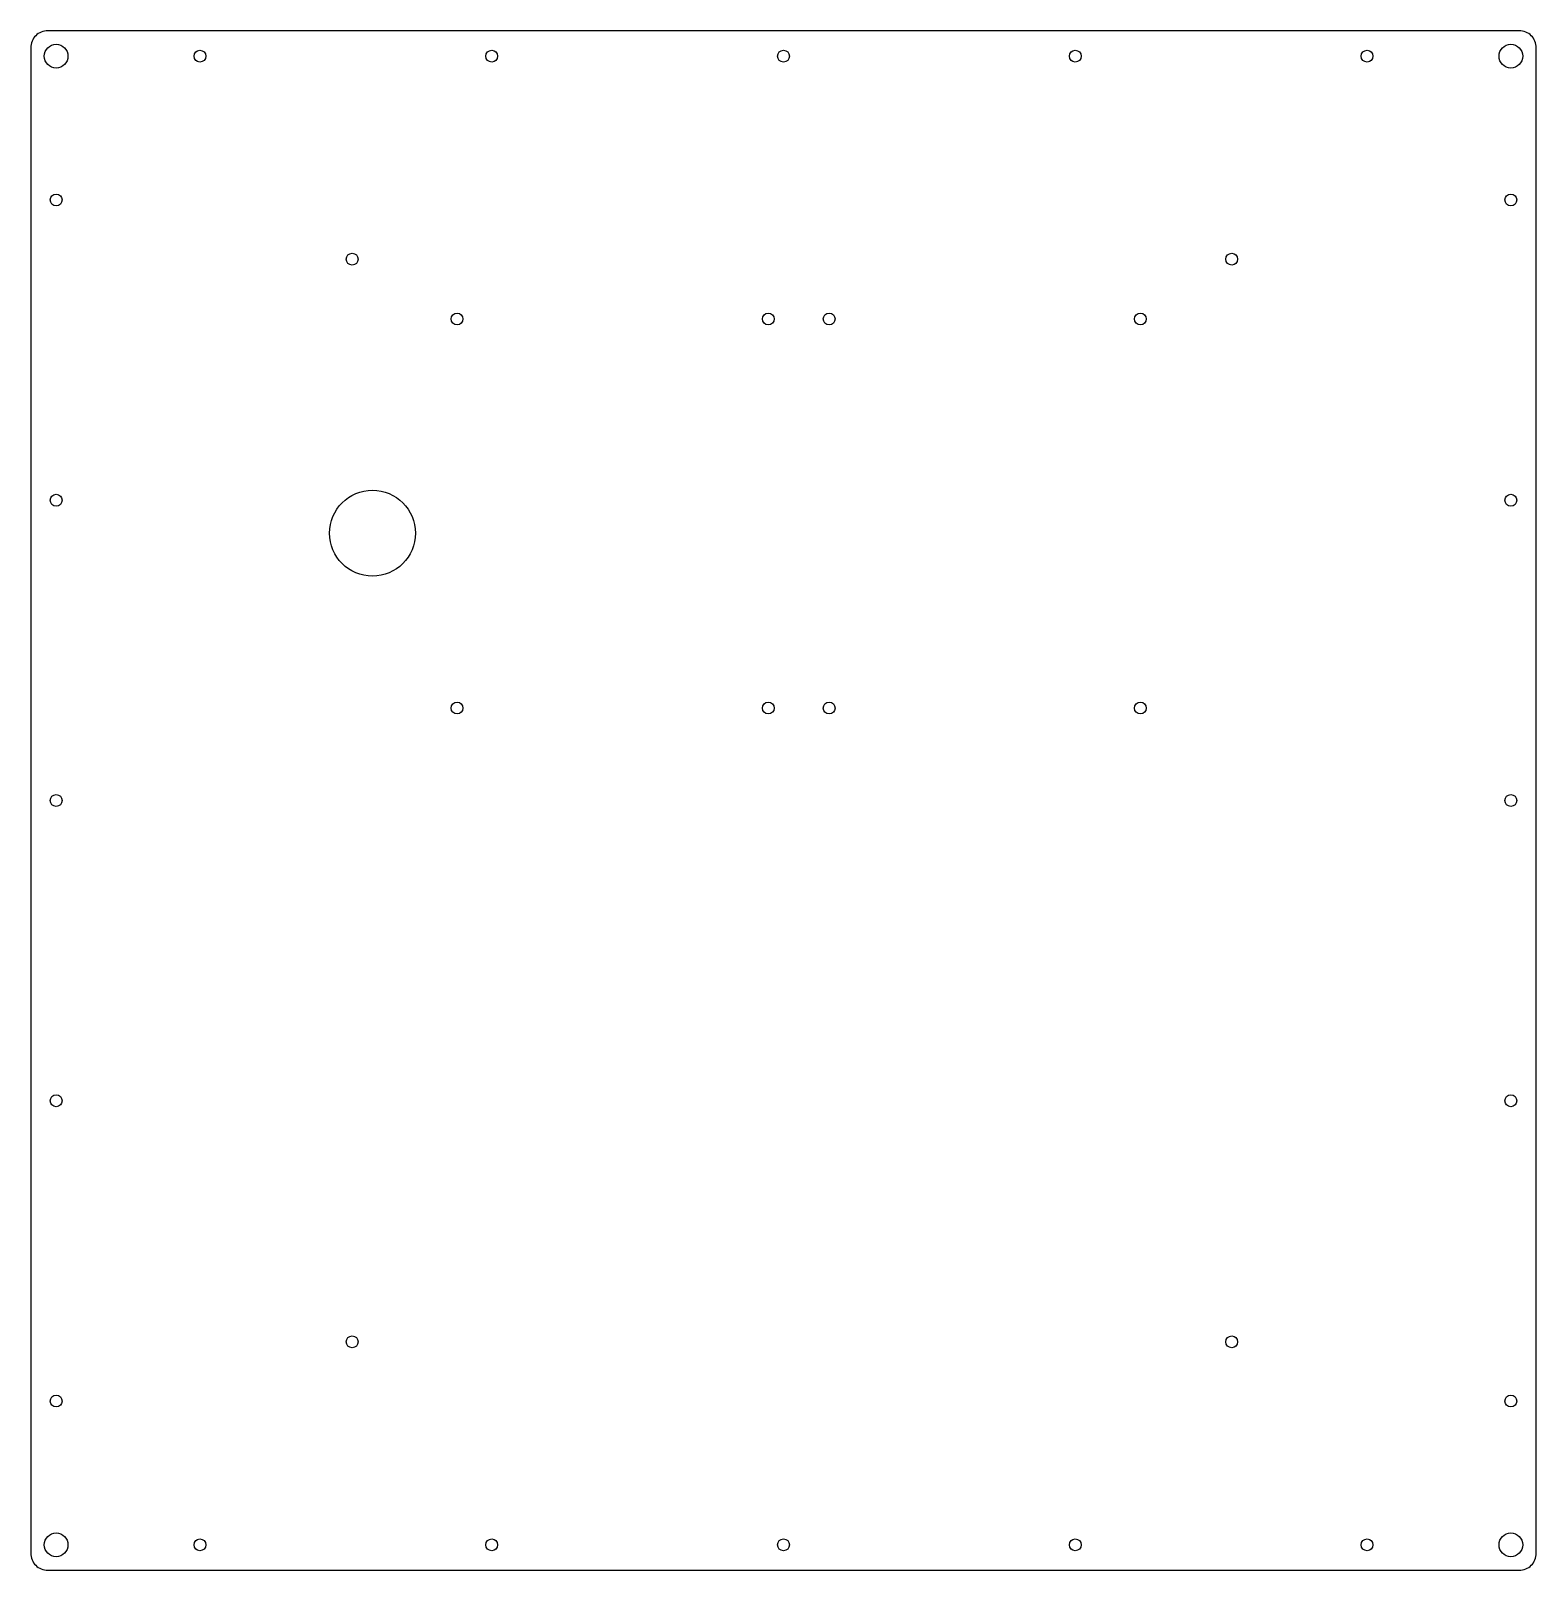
# Model space of a CAD drawing. Header units: millimetres. Extents: x -5 to 440, y 0 to 455.
import ezdxf

# ---------------------------------------------------------------- set-up
doc = ezdxf.new("R2010")
doc.units = ezdxf.units.MM

msp = doc.modelspace()

# ---------------------------------------------------------------- linework, layer by layer
msp.add_lwpolyline([(0, 455, 0.414214), (-5, 450), (-5, 5, 0.414214), (0, 0), (435, 0, 0.414214), (440, 5), (440, 450, 0.414214), (435, 455)], format="xyb", close=True)
for centre, radius in [((2.5, 447.5), 3.5), ((432.5, 447.5), 3.5), ((45, 447.5), 1.75), ((131.25, 447.5), 1.75), ((217.5, 447.5), 1.75), ((303.75, 447.5), 1.75), ((390, 447.5), 1.75), ((2.5, 405), 1.75), ((432.5, 405), 1.75), ((90, 387.5), 1.75), ((350, 387.5), 1.75), ((121, 369.82), 1.75), ((213, 369.82), 1.75), ((231, 369.82), 1.75), ((323, 369.82), 1.75), ((96, 306.5), 12.7), ((2.5, 316.25), 1.75), ((432.5, 316.25), 1.75), ((121, 254.82), 1.75), ((213, 254.82), 1.75), ((231, 254.82), 1.75), ((323, 254.82), 1.75), ((2.5, 227.5), 1.75), ((432.5, 227.5), 1.75), ((2.5, 138.75), 1.75), ((432.5, 138.75), 1.75), ((90, 67.5), 1.75), ((350, 67.5), 1.75), ((2.5, 50), 1.75), ((432.5, 50), 1.75), ((2.5, 7.5), 3.5), ((45, 7.5), 1.75), ((131.25, 7.5), 1.75), ((217.5, 7.5), 1.75), ((303.75, 7.5), 1.75), ((390, 7.5), 1.75), ((432.5, 7.5), 3.5)]:
    msp.add_circle(centre, radius)

doc.saveas('drawing.dxf')
